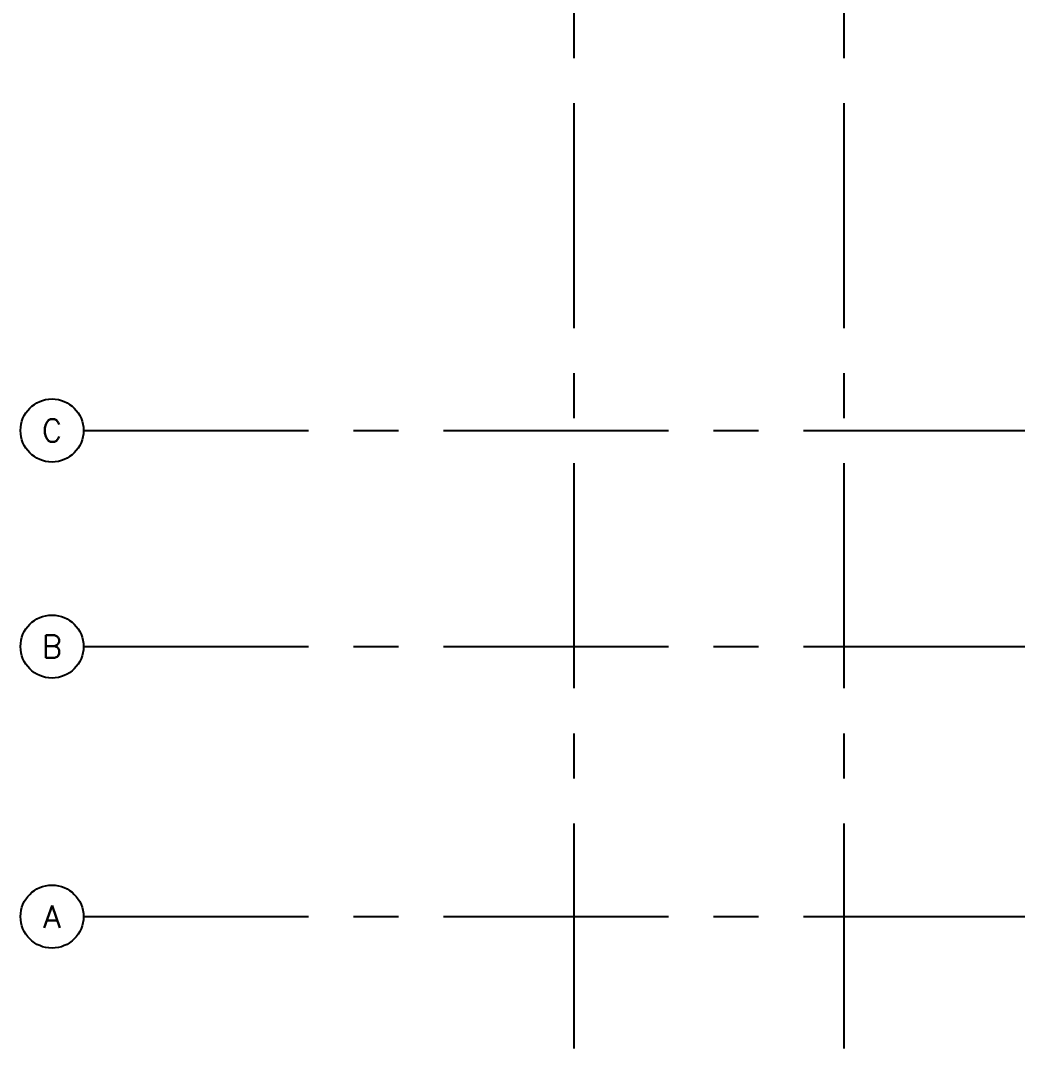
# Model space of a CAD drawing. Extents: x 417866230.2 to 417866327.8, y 43498045.5 to 43498135.4.
# Drawn here: x 417866230.25 to 417866241.32, y 43498056.24 to 43498067.66 of the extents above; entities that cross this region are included whole.
import ezdxf
from ezdxf.enums import TextEntityAlignment as Align

# ---------------------------------------------------------------- set-up
doc = ezdxf.new("R2010")
doc.units = 0
doc.header["$MEASUREMENT"] = 0
doc.linetypes.add('CENTERX2', pattern=[4, 2.5, -0.5, 0.5, -0.5])
for name, color, linetype in [('AX', 9, 'CONTINUOUS'), ('AX-CR', 7, 'CONTINUOUS'), ('AX-TXT', 2, 'CONTINUOUS'), ('AXES', 11, 'CENTERX2')]:
    doc.layers.add(name, color=color, linetype=linetype)
doc.styles.add('ROMANS', font='ROMANS.shx', dxfattribs={"width": 0.6})

# ---------------------------------------------------------------- blocks, each defined once
blk = doc.blocks.new('AXL')
at = {"layer": 'AX-CR'}
blk.add_circle((-350, 0), 350, dxfattribs=at)
at = {"layer": 'AX-TXT', "style": 'ROMANS'}
blk.add_attdef('AX', text='', height=250, dxfattribs=at).set_placement((-350, 0), align=Align.MIDDLE)

msp = doc.modelspace()

# ---------------------------------------------------------------- linework, layer by layer
at = {"layer": 'AXES'}
for p, q in [((417866236.397, 43498056.238), (417866236.397, 43498134.715)), ((417866239.397, 43498056.238), (417866239.397, 43498134.715)), ((417866230.945, 43498063.102), (417866301.237, 43498063.102)), ((417866230.945, 43498060.702), (417866300.037, 43498060.702)), ((417866230.945, 43498057.702), (417866298.237, 43498057.702)), ((417866230.945, 43498057.702), (417866298.237, 43498057.702))]:
    msp.add_line(p, q, dxfattribs=at)

# ---------------------------------------------------------------- block references
at = {"layer": 'AX', "xscale": 0.001000000047497451, "yscale": 0.0009999999892897904, "zscale": 0.001}
for p, values in [((417866230.945, 43498063.102), {'AX': 'C'}), ((417866230.945, 43498060.702), {'AX': 'B'}), ((417866230.945, 43498057.702), {'AX': 'A'})]:
    msp.add_blockref('AXL', p, dxfattribs=at).add_auto_attribs(values)

doc.saveas('drawing.dxf')
